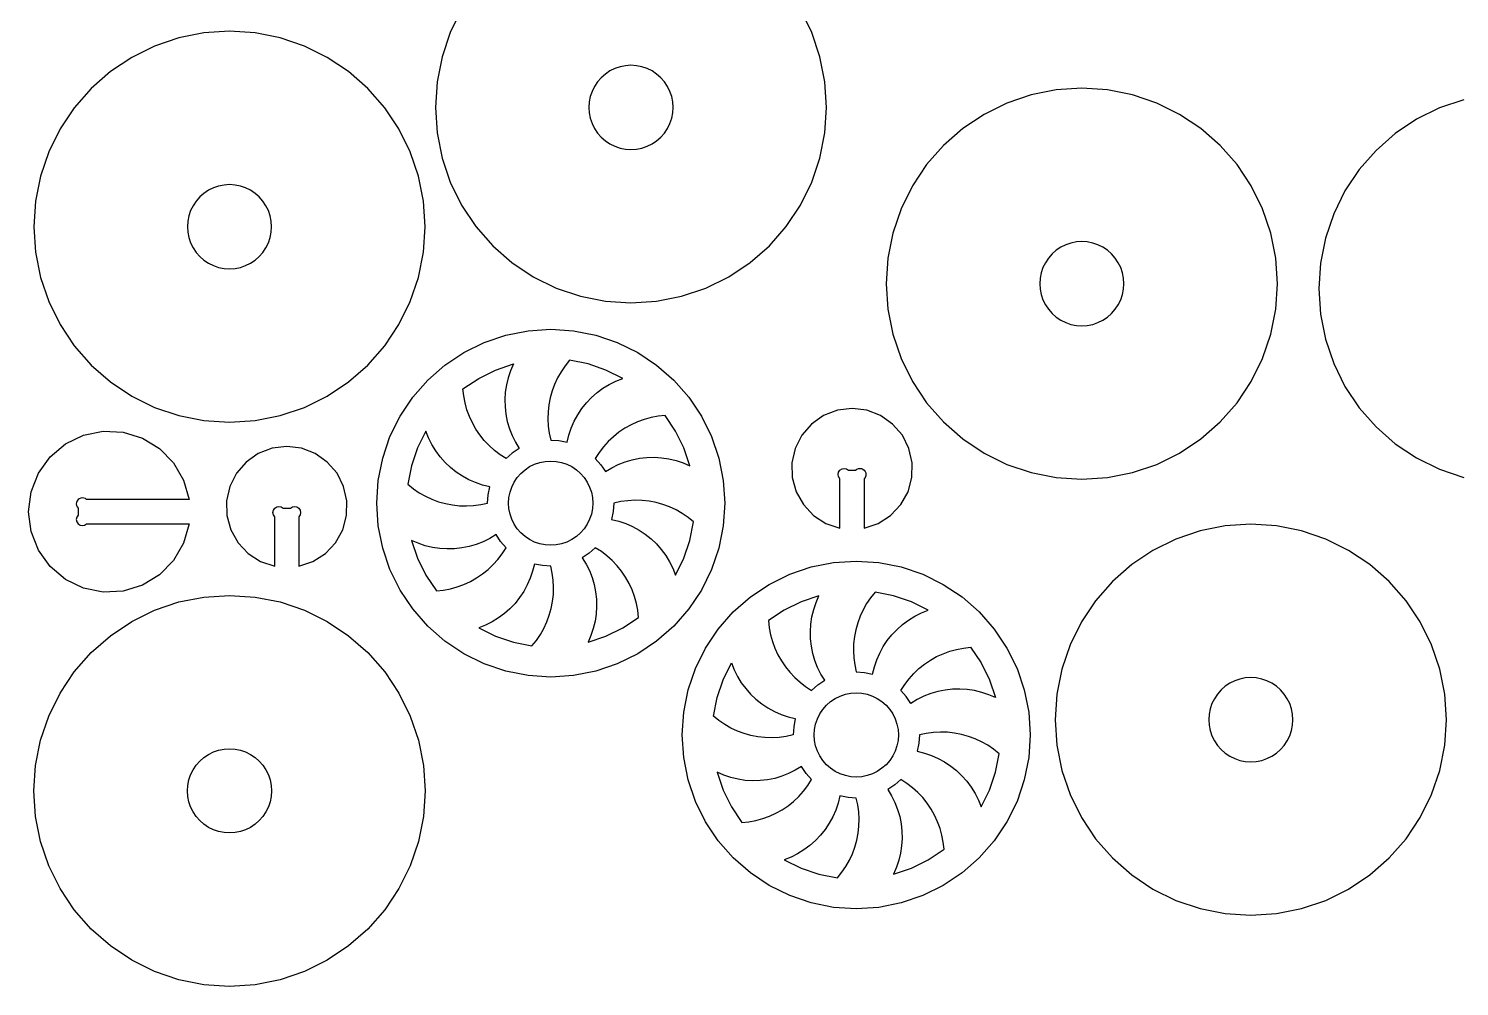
# Model space of a CAD drawing. Extents: x -1068 to 58, y -105 to 558.
# Drawn here: x -1067.6 to -712.9, y -81.7 to 155.9 of the extents above; entities that cross this region are included whole.
import ezdxf

# ---------------------------------------------------------------- set-up
doc = ezdxf.new("R2010")
doc.units = 0
doc.header["$MEASUREMENT"] = 0
doc.layers.get('0').update_dxf_attribs({"linetype": 'CONTINUOUS'})

msp = doc.modelspace()

# ---------------------------------------------------------------- linework, layer by layer
for points in [[(-960.3, 160.55), (-963.11, 154.86), (-965.15, 148.85), (-966.39, 142.63), (-966.8, 136.3), (-966.39, 129.97), (-965.15, 123.74), (-963.11, 117.74), (-960.3, 112.05), (-956.78, 106.77), (-952.59, 102), (-947.82, 97.82), (-942.55, 94.29), (-936.86, 91.49), (-930.85, 89.45), (-924.63, 88.21), (-918.3, 87.8), (-911.97, 88.21), (-905.74, 89.45), (-899.74, 91.49), (-894.05, 94.29), (-888.77, 97.82), (-884, 102), (-879.82, 106.77), (-876.29, 112.05), (-873.49, 117.74), (-871.45, 123.74), (-870.21, 129.97), (-869.8, 136.3), (-870.21, 142.63), (-871.45, 148.85), (-873.49, 154.86), (-876.29, 160.55)], [(-711.84, 138.2), (-717.85, 136.16), (-723.54, 133.35), (-728.82, 129.83), (-733.59, 125.65), (-737.77, 120.88), (-741.3, 115.6), (-744.1, 109.91), (-746.14, 103.9), (-747.38, 97.68), (-747.79, 91.35), (-747.38, 85.02), (-746.14, 78.8), (-744.1, 72.79), (-741.3, 67.1), (-737.77, 61.82), (-733.59, 57.05), (-728.82, 52.87), (-723.54, 49.35), (-717.85, 46.54), (-711.84, 44.5)]]:
    msp.add_lwpolyline(points)
for points in [[(-1047.35, 145.18), (-1052.12, 140.99), (-1056.31, 136.22), (-1059.83, 130.95), (-1062.64, 125.26), (-1064.68, 119.25), (-1065.91, 113.03), (-1066.33, 106.7), (-1065.91, 100.37), (-1064.68, 94.14), (-1062.64, 88.14), (-1059.83, 82.45), (-1056.31, 77.17), (-1052.12, 72.4), (-1047.35, 68.22), (-1042.08, 64.69), (-1036.39, 61.89), (-1030.38, 59.85), (-1024.16, 58.61), (-1017.83, 58.2), (-1011.5, 58.61), (-1005.27, 59.85), (-999.27, 61.89), (-993.58, 64.69), (-988.3, 68.22), (-983.53, 72.4), (-979.35, 77.17), (-975.82, 82.45), (-973.02, 88.14), (-970.98, 94.14), (-969.74, 100.37), (-969.33, 106.7), (-969.74, 113.03), (-970.98, 119.25), (-973.02, 125.26), (-975.82, 130.95), (-979.35, 136.22), (-983.53, 140.99), (-988.3, 145.18), (-993.58, 148.7), (-999.27, 151.51), (-1005.27, 153.55), (-1011.5, 154.78), (-1017.83, 155.2), (-1024.16, 154.78), (-1030.38, 153.55), (-1036.39, 151.51), (-1042.08, 148.7)], [(-911.94, 144.58), (-913.08, 145.34), (-914.3, 145.94), (-915.6, 146.38), (-916.94, 146.65), (-918.3, 146.74), (-919.66, 146.65), (-921, 146.38), (-922.29, 145.94), (-923.52, 145.34), (-924.65, 144.58), (-925.68, 143.68), (-926.58, 142.65), (-927.34, 141.52), (-927.94, 140.29), (-928.38, 139), (-928.65, 137.66), (-928.74, 136.3), (-928.65, 134.93), (-928.38, 133.6), (-927.94, 132.3), (-927.34, 131.08), (-926.58, 129.94), (-925.68, 128.91), (-924.65, 128.01), (-923.52, 127.26), (-922.29, 126.65), (-921, 126.21), (-919.66, 125.95), (-918.3, 125.86), (-916.94, 125.95), (-915.6, 126.21), (-914.3, 126.65), (-913.08, 127.26), (-911.94, 128.01), (-910.92, 128.91), (-910.02, 129.94), (-909.26, 131.08), (-908.65, 132.3), (-908.21, 133.6), (-907.95, 134.93), (-907.86, 136.3), (-907.95, 137.66), (-908.21, 139), (-908.65, 140.29), (-909.26, 141.52), (-910.02, 142.65), (-910.92, 143.68)], [(-845.01, 63.05), (-840.83, 58.28), (-836.06, 54.09), (-830.78, 50.57), (-825.09, 47.76), (-819.09, 45.72), (-812.86, 44.48), (-806.53, 44.07), (-800.2, 44.48), (-793.98, 45.72), (-787.97, 47.76), (-782.28, 50.57), (-777.01, 54.09), (-772.24, 58.28), (-768.05, 63.05), (-764.53, 68.32), (-761.72, 74.01), (-759.68, 80.02), (-758.45, 86.24), (-758.03, 92.57), (-758.45, 98.9), (-759.68, 105.12), (-761.72, 111.13), (-764.53, 116.82), (-768.05, 122.1), (-772.24, 126.87), (-777.01, 131.05), (-782.28, 134.58), (-787.97, 137.38), (-793.98, 139.42), (-800.2, 140.66), (-806.53, 141.07), (-812.86, 140.66), (-819.09, 139.42), (-825.09, 137.38), (-830.78, 134.58), (-836.06, 131.05), (-840.83, 126.87), (-845.01, 122.1), (-848.54, 116.82), (-851.34, 111.13), (-853.38, 105.12), (-854.62, 98.9), (-855.03, 92.57), (-854.62, 86.24), (-853.38, 80.02), (-851.34, 74.01), (-848.54, 68.32)], [(-1024.18, 114.98), (-1025.21, 114.08), (-1026.11, 113.05), (-1026.87, 111.92), (-1027.47, 110.69), (-1027.91, 109.4), (-1028.18, 108.06), (-1028.27, 106.7), (-1028.18, 105.33), (-1027.91, 104), (-1027.47, 102.7), (-1026.87, 101.48), (-1026.11, 100.34), (-1025.21, 99.31), (-1024.18, 98.41), (-1023.05, 97.66), (-1021.82, 97.05), (-1020.53, 96.61), (-1019.19, 96.35), (-1017.83, 96.26), (-1016.46, 96.35), (-1015.13, 96.61), (-1013.83, 97.05), (-1012.61, 97.66), (-1011.47, 98.41), (-1010.44, 99.31), (-1009.54, 100.34), (-1008.79, 101.48), (-1008.18, 102.7), (-1007.74, 104), (-1007.48, 105.33), (-1007.39, 106.7), (-1007.48, 108.06), (-1007.74, 109.4), (-1008.18, 110.69), (-1008.79, 111.92), (-1009.54, 113.05), (-1010.44, 114.08), (-1011.47, 114.98), (-1012.61, 115.74), (-1013.83, 116.34), (-1015.13, 116.78), (-1016.46, 117.05), (-1017.83, 117.14), (-1019.19, 117.05), (-1020.53, 116.78), (-1021.82, 116.34), (-1023.05, 115.74)], [(-796.18, 93.93), (-796.45, 95.27), (-796.89, 96.57), (-797.49, 97.79), (-798.25, 98.93), (-799.15, 99.95), (-800.18, 100.85), (-801.31, 101.61), (-802.54, 102.22), (-803.83, 102.66), (-805.17, 102.92), (-806.53, 103.01), (-807.89, 102.92), (-809.23, 102.66), (-810.53, 102.22), (-811.75, 101.61), (-812.89, 100.85), (-813.91, 99.95), (-814.82, 98.93), (-815.57, 97.79), (-816.18, 96.57), (-816.62, 95.27), (-816.88, 93.93), (-816.97, 92.57), (-816.88, 91.21), (-816.62, 89.87), (-816.18, 88.58), (-815.57, 87.35), (-814.82, 86.22), (-813.91, 85.19), (-812.89, 84.29), (-811.75, 83.53), (-810.53, 82.93), (-809.23, 82.49), (-807.89, 82.22), (-806.53, 82.13), (-805.17, 82.22), (-803.83, 82.49), (-802.54, 82.93), (-801.31, 83.53), (-800.18, 84.29), (-799.15, 85.19), (-798.25, 86.22), (-797.49, 87.35), (-796.89, 88.58), (-796.45, 89.87), (-796.18, 91.21), (-796.09, 92.57)], [(-896.53, 26.98), (-898.35, 21.64), (-900.84, 16.58), (-903.98, 11.89), (-907.7, 7.65), (-911.94, 3.93), (-916.63, 0.79), (-921.69, -1.7), (-927.03, -3.52), (-932.57, -4.62), (-938.2, -4.99), (-943.83, -4.62), (-949.36, -3.52), (-954.7, -1.7), (-959.76, 0.79), (-964.46, 3.93), (-968.7, 7.65), (-972.42, 11.89), (-975.55, 16.58), (-978.05, 21.64), (-979.86, 26.98), (-980.96, 32.52), (-981.33, 38.15), (-980.96, 43.78), (-979.86, 49.31), (-978.05, 54.65), (-975.55, 59.71), (-972.42, 64.4), (-968.7, 68.65), (-964.46, 72.37), (-959.76, 75.5), (-954.7, 78), (-949.36, 79.81), (-943.83, 80.91), (-938.2, 81.28), (-932.57, 80.91), (-927.03, 79.81), (-921.69, 78), (-916.63, 75.5), (-911.94, 72.37), (-907.7, 68.65), (-903.98, 64.4), (-900.84, 59.71), (-898.35, 54.65), (-896.53, 49.31), (-895.43, 43.78), (-895.06, 38.15), (-895.43, 32.52)], [(-959.43, 63.01), (-959.76, 64.74), (-959.95, 66.49), (-956.06, 69.09), (-951.87, 71.16), (-947.45, 72.66), (-948.18, 70.98), (-948.76, 69.24), (-949.19, 67.46), (-949.46, 65.65), (-949.57, 63.82), (-949.53, 61.99), (-949.32, 60.17), (-948.96, 58.37), (-948.45, 56.61), (-947.78, 54.9), (-946.97, 53.26), (-946.02, 51.69), (-947.72, 50.56), (-949.26, 49.21), (-950.74, 50.16), (-952.14, 51.23), (-953.45, 52.41), (-954.66, 53.69), (-955.76, 55.07), (-956.75, 56.53), (-957.62, 58.06), (-958.35, 59.66), (-958.96, 61.31)], [(-938.2, 53.79), (-936.16, 53.66), (-934.15, 53.26), (-933.71, 55.04), (-933.12, 56.77), (-932.39, 58.45), (-931.51, 60.06), (-930.49, 61.58), (-929.35, 63.02), (-928.09, 64.34), (-926.71, 65.55), (-925.24, 66.64), (-923.68, 67.6), (-922.04, 68.42), (-920.33, 69.09), (-924.52, 71.16), (-928.95, 72.66), (-933.53, 73.57), (-934.64, 72.2), (-935.63, 70.74), (-936.5, 69.21), (-937.24, 67.61), (-937.85, 65.96), (-938.32, 64.26), (-938.66, 62.53), (-938.85, 60.78), (-938.9, 59.02), (-938.81, 57.26), (-938.57, 55.51)], [(-925.79, 47.67), (-924.65, 45.97), (-923.08, 46.92), (-921.44, 47.73), (-919.73, 48.4), (-917.97, 48.91), (-916.18, 49.27), (-914.36, 49.47), (-912.52, 49.52), (-910.7, 49.41), (-908.88, 49.13), (-907.1, 48.71), (-905.36, 48.12), (-903.68, 47.39), (-905.18, 51.82), (-907.25, 56.01), (-909.85, 59.9), (-911.6, 59.71), (-913.33, 59.38), (-915.03, 58.91), (-916.68, 58.3), (-918.28, 57.56), (-919.82, 56.7), (-921.28, 55.71), (-922.65, 54.61), (-923.93, 53.4), (-925.11, 52.09), (-926.18, 50.69), (-927.14, 49.21)], [(-971.21, 51.82), (-972.71, 47.39), (-973.63, 42.81), (-972.25, 41.71), (-970.79, 40.72), (-969.26, 39.85), (-967.66, 39.11), (-966.01, 38.5), (-964.31, 38.02), (-962.58, 37.69), (-960.83, 37.5), (-959.07, 37.44), (-957.31, 37.54), (-955.56, 37.77), (-953.84, 38.15), (-953.71, 40.19), (-953.31, 42.19), (-955.09, 42.63), (-956.82, 43.22), (-958.5, 43.96), (-960.11, 44.83), (-961.64, 45.85), (-963.07, 46.99), (-964.39, 48.26), (-965.61, 49.63), (-966.7, 51.11), (-967.65, 52.67), (-968.47, 54.31), (-969.14, 56.01)], [(-940.9, 48.23), (-939.56, 48.5), (-938.2, 48.59), (-936.84, 48.5), (-935.5, 48.23), (-934.2, 47.79), (-932.98, 47.19), (-931.84, 46.43), (-930.82, 45.53), (-929.92, 44.5), (-929.16, 43.37), (-928.55, 42.14), (-928.11, 40.85), (-927.85, 39.51), (-927.76, 38.15), (-927.85, 36.78), (-928.11, 35.44), (-928.55, 34.15), (-929.16, 32.93), (-929.92, 31.79), (-930.82, 30.76), (-931.84, 29.86), (-932.98, 29.1), (-934.2, 28.5), (-935.5, 28.06), (-936.84, 27.79), (-938.2, 27.71), (-939.56, 27.79), (-940.9, 28.06), (-942.19, 28.5), (-943.42, 29.1), (-944.55, 29.86), (-945.58, 30.76), (-946.48, 31.79), (-947.24, 32.93), (-947.84, 34.15), (-948.28, 35.44), (-948.55, 36.78), (-948.64, 38.15), (-948.55, 39.51), (-948.28, 40.85), (-947.84, 42.14), (-947.24, 43.37), (-946.48, 44.5), (-945.58, 45.53), (-944.55, 46.43), (-943.42, 47.19), (-942.19, 47.79)], [(-902.77, 33.48), (-904.14, 34.59), (-905.6, 35.58), (-907.13, 36.44), (-908.73, 37.19), (-910.39, 37.79), (-912.08, 38.27), (-913.81, 38.6), (-915.56, 38.8), (-917.33, 38.85), (-919.09, 38.75), (-920.83, 38.52), (-922.55, 38.15), (-922.69, 36.1), (-923.09, 34.1), (-921.31, 33.66), (-919.57, 33.07), (-917.89, 32.34), (-916.29, 31.46), (-914.76, 30.44), (-913.33, 29.3), (-912, 28.03), (-910.79, 26.66), (-909.7, 25.19), (-908.74, 23.62), (-907.92, 21.98), (-907.25, 20.28), (-905.18, 24.47), (-903.68, 28.9)], [(-764.64, 32.92), (-770.97, 32.5), (-777.19, 31.26), (-783.2, 29.22), (-788.89, 26.42), (-794.17, 22.89), (-798.94, 18.71), (-803.12, 13.94), (-806.64, 8.67), (-809.45, 2.98), (-811.49, -3.03), (-812.73, -9.25), (-813.14, -15.59), (-812.73, -21.92), (-811.49, -28.14), (-809.45, -34.15), (-806.64, -39.84), (-803.12, -45.11), (-798.94, -49.88), (-794.17, -54.06), (-788.89, -57.59), (-783.2, -60.4), (-777.19, -62.43), (-770.97, -63.67), (-764.64, -64.09), (-758.31, -63.67), (-752.09, -62.43), (-746.08, -60.4), (-740.39, -57.59), (-735.11, -54.06), (-730.34, -49.88), (-726.16, -45.11), (-722.64, -39.84), (-719.83, -34.15), (-717.79, -28.14), (-716.55, -21.92), (-716.14, -15.59), (-716.55, -9.25), (-717.79, -3.03), (-719.83, 2.98), (-722.64, 8.67), (-726.16, 13.94), (-730.34, 18.71), (-735.11, 22.89), (-740.39, 26.42), (-746.08, 29.22), (-752.09, 31.26), (-758.31, 32.5)], [(-966.55, 16.39), (-964.8, 16.58), (-963.06, 16.91), (-961.37, 17.38), (-959.71, 17.99), (-958.11, 18.73), (-956.58, 19.59), (-955.12, 20.58), (-953.74, 21.68), (-952.46, 22.89), (-951.28, 24.2), (-950.21, 25.6), (-949.26, 27.08), (-950.61, 28.62), (-951.75, 30.32), (-953.31, 29.37), (-954.96, 28.56), (-956.66, 27.9), (-958.42, 27.38), (-960.22, 27.02), (-962.04, 26.82), (-963.87, 26.77), (-965.7, 26.89), (-967.51, 27.16), (-969.29, 27.59), (-971.03, 28.17), (-972.71, 28.9), (-971.21, 24.47), (-969.14, 20.28)], [(-916.44, 9.8), (-916.63, 11.55), (-916.97, 13.28), (-917.44, 14.98), (-918.04, 16.63), (-918.78, 18.23), (-919.65, 19.77), (-920.63, 21.23), (-921.73, 22.6), (-922.94, 23.88), (-924.25, 25.06), (-925.65, 26.13), (-927.14, 27.08), (-928.67, 25.73), (-930.38, 24.6), (-929.43, 23.03), (-928.61, 21.39), (-927.95, 19.68), (-927.43, 17.92), (-927.07, 16.12), (-926.87, 14.3), (-926.82, 12.47), (-926.94, 10.64), (-927.21, 8.83), (-927.64, 7.05), (-928.22, 5.31), (-928.95, 3.63), (-924.52, 5.13), (-920.33, 7.2)], [(-942.86, 2.72), (-941.76, 4.09), (-940.77, 5.55), (-939.9, 7.08), (-939.16, 8.68), (-938.55, 10.33), (-938.08, 12.03), (-937.74, 13.76), (-937.55, 15.51), (-937.5, 17.27), (-937.59, 19.03), (-937.82, 20.78), (-938.2, 22.5), (-940.24, 22.63), (-942.25, 23.03), (-942.68, 21.25), (-943.27, 19.52), (-944.01, 17.84), (-944.89, 16.23), (-945.9, 14.71), (-947.05, 13.28), (-948.31, 11.95), (-949.68, 10.74), (-951.16, 9.65), (-952.72, 8.69), (-954.36, 7.87), (-956.06, 7.2), (-951.87, 5.13), (-947.45, 3.63)], [(-896.67, 6.9), (-892.95, 11.14), (-888.71, 14.86), (-884.02, 17.99), (-878.96, 20.49), (-873.62, 22.3), (-868.08, 23.4), (-862.45, 23.77), (-856.82, 23.4), (-851.29, 22.3), (-845.95, 20.49), (-840.89, 17.99), (-836.2, 14.86), (-831.95, 11.14), (-828.23, 6.9), (-825.1, 2.2), (-822.6, -2.86), (-820.79, -8.2), (-819.69, -13.73), (-819.32, -19.36), (-819.69, -24.99), (-820.79, -30.53), (-822.6, -35.87), (-825.1, -40.93), (-828.23, -45.62), (-831.95, -49.86), (-836.2, -53.58), (-840.89, -56.72), (-845.95, -59.21), (-851.29, -61.03), (-856.82, -62.13), (-862.45, -62.5), (-868.08, -62.13), (-873.62, -61.03), (-878.96, -59.21), (-884.02, -56.72), (-888.71, -53.58), (-892.95, -49.86), (-896.67, -45.62), (-899.81, -40.93), (-902.3, -35.87), (-904.12, -30.53), (-905.22, -24.99), (-905.59, -19.36), (-905.22, -13.73), (-904.12, -8.2), (-902.3, -2.86), (-899.81, 2.2)], [(-1066.33, -33.23), (-1065.91, -26.9), (-1064.68, -20.68), (-1062.64, -14.67), (-1059.83, -8.98), (-1056.31, -3.71), (-1052.12, 1.06), (-1047.35, 5.25), (-1042.08, 8.77), (-1036.39, 11.58), (-1030.38, 13.62), (-1024.16, 14.85), (-1017.83, 15.27), (-1011.5, 14.85), (-1005.27, 13.62), (-999.27, 11.58), (-993.58, 8.77), (-988.3, 5.25), (-983.53, 1.06), (-979.35, -3.71), (-975.82, -8.98), (-973.02, -14.67), (-970.98, -20.68), (-969.74, -26.9), (-969.33, -33.23), (-969.74, -39.56), (-970.98, -45.79), (-973.02, -51.79), (-975.82, -57.48), (-979.35, -62.76), (-983.53, -67.53), (-988.3, -71.71), (-993.58, -75.24), (-999.27, -78.04), (-1005.27, -80.08), (-1011.5, -81.32), (-1017.83, -81.74), (-1024.16, -81.32), (-1030.38, -80.08), (-1036.39, -78.04), (-1042.08, -75.24), (-1047.35, -71.71), (-1052.12, -67.53), (-1056.31, -62.76), (-1059.83, -57.48), (-1062.64, -51.79), (-1064.68, -45.79), (-1065.91, -39.56)], [(-873.52, -8.3), (-871.98, -6.95), (-870.28, -5.81), (-871.23, -4.25), (-872.04, -2.6), (-872.7, -0.9), (-873.22, 0.86), (-873.58, 2.66), (-873.78, 4.48), (-873.83, 6.31), (-873.71, 8.14), (-873.44, 9.95), (-873.01, 11.73), (-872.43, 13.47), (-871.7, 15.15), (-876.13, 13.65), (-880.32, 11.58), (-884.21, 8.99), (-884.02, 7.24), (-883.69, 5.5), (-883.22, 3.81), (-882.61, 2.15), (-881.87, 0.55), (-881.01, -0.98), (-880.02, -2.44), (-878.92, -3.82), (-877.71, -5.1), (-876.4, -6.28), (-875, -7.35)], [(-860.75, 11.7), (-861.49, 10.1), (-862.1, 8.45), (-862.58, 6.75), (-862.91, 5.02), (-863.1, 3.27), (-863.16, 1.51), (-863.06, -0.25), (-862.83, -2), (-862.45, -3.72), (-860.41, -3.85), (-858.41, -4.25), (-857.97, -2.47), (-857.38, -0.74), (-856.64, 0.94), (-855.77, 2.55), (-854.75, 4.08), (-853.61, 5.51), (-852.34, 6.83), (-850.97, 8.05), (-849.5, 9.14), (-847.93, 10.09), (-846.29, 10.91), (-844.59, 11.58), (-848.78, 13.65), (-853.21, 15.15), (-857.79, 16.07), (-858.9, 14.69), (-859.88, 13.23)], [(-835.86, 2.2), (-834.11, 2.39), (-831.51, -1.5), (-829.44, -5.69), (-827.94, -10.11), (-829.62, -9.38), (-831.36, -8.8), (-833.14, -8.37), (-834.95, -8.1), (-836.78, -7.99), (-838.61, -8.03), (-840.43, -8.24), (-842.23, -8.6), (-843.99, -9.11), (-845.7, -9.78), (-847.34, -10.59), (-848.91, -11.54), (-850.04, -9.84), (-851.39, -8.3), (-850.44, -6.82), (-849.37, -5.42), (-848.19, -4.11), (-846.91, -2.9), (-845.54, -1.8), (-844.08, -0.81), (-842.54, 0.06), (-840.94, 0.79), (-839.29, 1.4), (-837.59, 1.87)], [(-877.97, -17.32), (-878.1, -19.36), (-879.82, -19.74), (-881.57, -19.97), (-883.33, -20.06), (-885.09, -20.01), (-886.84, -19.82), (-888.57, -19.48), (-890.27, -19.01), (-891.92, -18.4), (-893.52, -17.66), (-895.05, -16.79), (-896.51, -15.8), (-897.88, -14.7), (-896.97, -10.11), (-895.47, -5.69), (-893.4, -1.5), (-892.73, -3.2), (-891.91, -4.84), (-890.95, -6.4), (-889.86, -7.88), (-888.65, -9.25), (-887.32, -10.51), (-885.89, -11.66), (-884.37, -12.67), (-882.76, -13.55), (-881.08, -14.29), (-879.35, -14.88), (-877.57, -15.31)], [(-772.92, -21.94), (-772.02, -22.97), (-770.99, -23.87), (-769.86, -24.63), (-768.63, -25.23), (-767.34, -25.67), (-766, -25.94), (-764.64, -26.03), (-763.28, -25.94), (-761.94, -25.67), (-760.64, -25.23), (-759.42, -24.63), (-758.28, -23.87), (-757.26, -22.97), (-756.36, -21.94), (-755.6, -20.81), (-754.99, -19.58), (-754.55, -18.29), (-754.29, -16.95), (-754.2, -15.59), (-754.29, -14.22), (-754.55, -12.88), (-754.99, -11.59), (-755.6, -10.37), (-756.36, -9.23), (-757.26, -8.2), (-758.28, -7.3), (-759.42, -6.54), (-760.64, -5.94), (-761.94, -5.5), (-763.28, -5.23), (-764.64, -5.14), (-766, -5.23), (-767.34, -5.5), (-768.63, -5.94), (-769.86, -6.54), (-770.99, -7.3), (-772.02, -8.2), (-772.92, -9.23), (-773.68, -10.37), (-774.28, -11.59), (-774.72, -12.88), (-774.99, -14.22), (-775.08, -15.59), (-774.99, -16.95), (-774.72, -18.29), (-774.28, -19.58), (-773.68, -20.81)], [(-870.74, -13.01), (-869.84, -11.98), (-868.81, -11.08), (-867.67, -10.32), (-866.45, -9.72), (-865.16, -9.28), (-863.82, -9.01), (-862.45, -8.92), (-861.09, -9.01), (-859.75, -9.28), (-858.46, -9.72), (-857.23, -10.32), (-856.1, -11.08), (-855.07, -11.98), (-854.17, -13.01), (-853.41, -14.14), (-852.81, -15.37), (-852.37, -16.66), (-852.1, -18), (-852.01, -19.36), (-852.1, -20.72), (-852.37, -22.06), (-852.81, -23.36), (-853.41, -24.58), (-854.17, -25.72), (-855.07, -26.74), (-856.1, -27.64), (-857.23, -28.4), (-858.46, -29.01), (-859.75, -29.45), (-861.09, -29.71), (-862.45, -29.8), (-863.82, -29.71), (-865.16, -29.45), (-866.45, -29.01), (-867.67, -28.4), (-868.81, -27.64), (-869.84, -26.74), (-870.74, -25.72), (-871.5, -24.58), (-872.1, -23.36), (-872.54, -22.06), (-872.81, -20.72), (-872.89, -19.36), (-872.81, -18), (-872.54, -16.66), (-872.1, -15.37), (-871.5, -14.14)], [(-846.81, -19.36), (-846.94, -21.4), (-847.34, -23.41), (-845.56, -23.85), (-843.83, -24.44), (-842.15, -25.17), (-840.54, -26.05), (-839.02, -27.07), (-837.59, -28.21), (-836.26, -29.47), (-835.05, -30.85), (-833.96, -32.32), (-833, -33.88), (-832.18, -35.52), (-831.51, -37.23), (-829.44, -33.04), (-827.94, -28.61), (-827.03, -24.03), (-828.4, -22.92), (-829.86, -21.93), (-831.39, -21.06), (-832.99, -20.32), (-834.64, -19.71), (-836.34, -19.24), (-838.07, -18.9), (-839.82, -18.71), (-841.58, -18.66), (-843.34, -18.75), (-845.09, -18.99)], [(-1008.79, -28.01), (-1008.18, -29.24), (-1007.74, -30.53), (-1007.48, -31.87), (-1007.39, -33.23), (-1007.48, -34.6), (-1007.74, -35.94), (-1008.18, -37.23), (-1008.79, -38.45), (-1009.54, -39.59), (-1010.44, -40.62), (-1011.47, -41.52), (-1012.61, -42.28), (-1013.83, -42.88), (-1015.13, -43.32), (-1016.46, -43.58), (-1017.83, -43.67), (-1019.19, -43.58), (-1020.53, -43.32), (-1021.82, -42.88), (-1023.05, -42.28), (-1024.18, -41.52), (-1025.21, -40.62), (-1026.11, -39.59), (-1026.87, -38.45), (-1027.47, -37.23), (-1027.91, -35.94), (-1028.18, -34.6), (-1028.27, -33.23), (-1028.18, -31.87), (-1027.91, -30.53), (-1027.47, -29.24), (-1026.87, -28.01), (-1026.11, -26.88), (-1025.21, -25.85), (-1024.18, -24.95), (-1023.05, -24.19), (-1021.82, -23.59), (-1020.53, -23.15), (-1019.19, -22.88), (-1017.83, -22.79), (-1016.46, -22.88), (-1015.13, -23.15), (-1013.83, -23.59), (-1012.61, -24.19), (-1011.47, -24.95), (-1010.44, -25.85), (-1009.54, -26.88)], [(-890.8, -41.12), (-889.05, -40.93), (-887.32, -40.59), (-885.62, -40.12), (-883.97, -39.52), (-882.37, -38.78), (-880.83, -37.91), (-879.37, -36.93), (-878, -35.83), (-876.72, -34.62), (-875.54, -33.31), (-874.47, -31.91), (-873.52, -30.42), (-874.87, -28.89), (-876, -27.18), (-877.57, -28.13), (-879.21, -28.95), (-880.92, -29.61), (-882.68, -30.13), (-884.48, -30.49), (-886.3, -30.69), (-888.13, -30.74), (-889.96, -30.62), (-891.77, -30.35), (-893.55, -29.92), (-895.29, -29.34), (-896.97, -28.61), (-895.47, -33.04), (-893.4, -37.23)], [(-840.7, -47.71), (-840.89, -45.96), (-841.22, -44.23), (-841.69, -42.53), (-842.3, -40.88), (-843.04, -39.28), (-843.9, -37.74), (-844.89, -36.28), (-845.99, -34.91), (-847.2, -33.63), (-848.51, -32.45), (-849.91, -31.38), (-851.39, -30.42), (-852.93, -31.77), (-854.63, -32.91), (-853.68, -34.48), (-852.87, -36.12), (-852.21, -37.83), (-851.69, -39.59), (-851.33, -41.38), (-851.13, -43.2), (-851.08, -45.04), (-851.2, -46.86), (-851.47, -48.68), (-851.9, -50.46), (-852.48, -52.2), (-853.21, -53.88), (-848.78, -52.38), (-844.59, -50.31)], [(-867.12, -54.79), (-866.01, -53.42), (-865.02, -51.96), (-864.16, -50.43), (-863.42, -48.83), (-862.81, -47.17), (-862.33, -45.48), (-862, -43.75), (-861.8, -42), (-861.75, -40.23), (-861.85, -38.47), (-862.08, -36.73), (-862.45, -35.01), (-864.5, -34.87), (-866.5, -34.47), (-866.94, -36.25), (-867.53, -37.99), (-868.26, -39.67), (-869.14, -41.27), (-870.16, -42.8), (-871.3, -44.23), (-872.57, -45.56), (-873.94, -46.77), (-875.41, -47.86), (-876.98, -48.82), (-878.62, -49.64), (-880.32, -50.31), (-876.13, -52.38), (-871.7, -53.88)]]:
    msp.add_lwpolyline(points, close=True)
for points in [[(-863.49, 61.64), (-867.12, 61.19), (-870.54, 59.88), (-873.54, 57.77), (-875.94, 55), (-877.59, 51.73), (-878.4, 48.16), (-878.32, 44.5), (-877.36, 40.96), (-875.56, 37.77), (-873.05, 35.1), (-869.96, 33.13), (-866.49, 31.96), (-866.49, 44.21, -1), (-864.36, 46.33), (-862.61, 46.33, -1), (-860.49, 44.21), (-860.49, 31.96), (-857.01, 33.13), (-853.93, 35.1), (-851.41, 37.77), (-849.62, 40.96), (-848.65, 44.5), (-848.57, 48.16), (-849.38, 51.73), (-851.03, 55), (-853.43, 57.77), (-856.43, 59.88), (-859.85, 61.19)], [(-1027.86, 39.01), (-1053.25, 39.01, 1), (-1055.37, 36.89), (-1055.37, 35.13, 1), (-1053.25, 33.01), (-1027.86, 33.01), (-1029.21, 28.23), (-1031.7, 23.92), (-1035.17, 20.37), (-1039.42, 17.78), (-1044.17, 16.31), (-1049.14, 16.07), (-1054.01, 17.06), (-1058.49, 19.22), (-1062.3, 22.41), (-1065.2, 26.45), (-1067.01, 31.08), (-1067.63, 36.01), (-1067.01, 40.95), (-1065.2, 45.57), (-1062.3, 49.61), (-1058.49, 52.81), (-1054.01, 54.97), (-1049.14, 55.96), (-1044.17, 55.71), (-1039.42, 54.25), (-1035.17, 51.66), (-1031.7, 48.1), (-1029.21, 43.8)], [(-1006.63, 22.53), (-1006.63, 34.77, -1), (-1004.51, 36.89), (-1002.75, 36.89, -1), (-1000.63, 34.77), (-1000.63, 22.53), (-997.16, 23.69), (-994.07, 25.67), (-991.56, 28.33), (-989.76, 31.52), (-988.8, 35.06), (-988.72, 38.72), (-989.53, 42.29), (-991.18, 45.56), (-993.58, 48.34), (-996.58, 50.44), (-1000, 51.76), (-1003.63, 52.21), (-1007.27, 51.76), (-1010.69, 50.44), (-1013.69, 48.34), (-1016.08, 45.56), (-1017.74, 42.29), (-1018.55, 38.72), (-1018.47, 35.06), (-1017.5, 31.52), (-1015.71, 28.33), (-1013.19, 25.67), (-1010.11, 23.69)]]:
    msp.add_lwpolyline(points, format="xyb", close=True)

doc.saveas('drawing.dxf')
